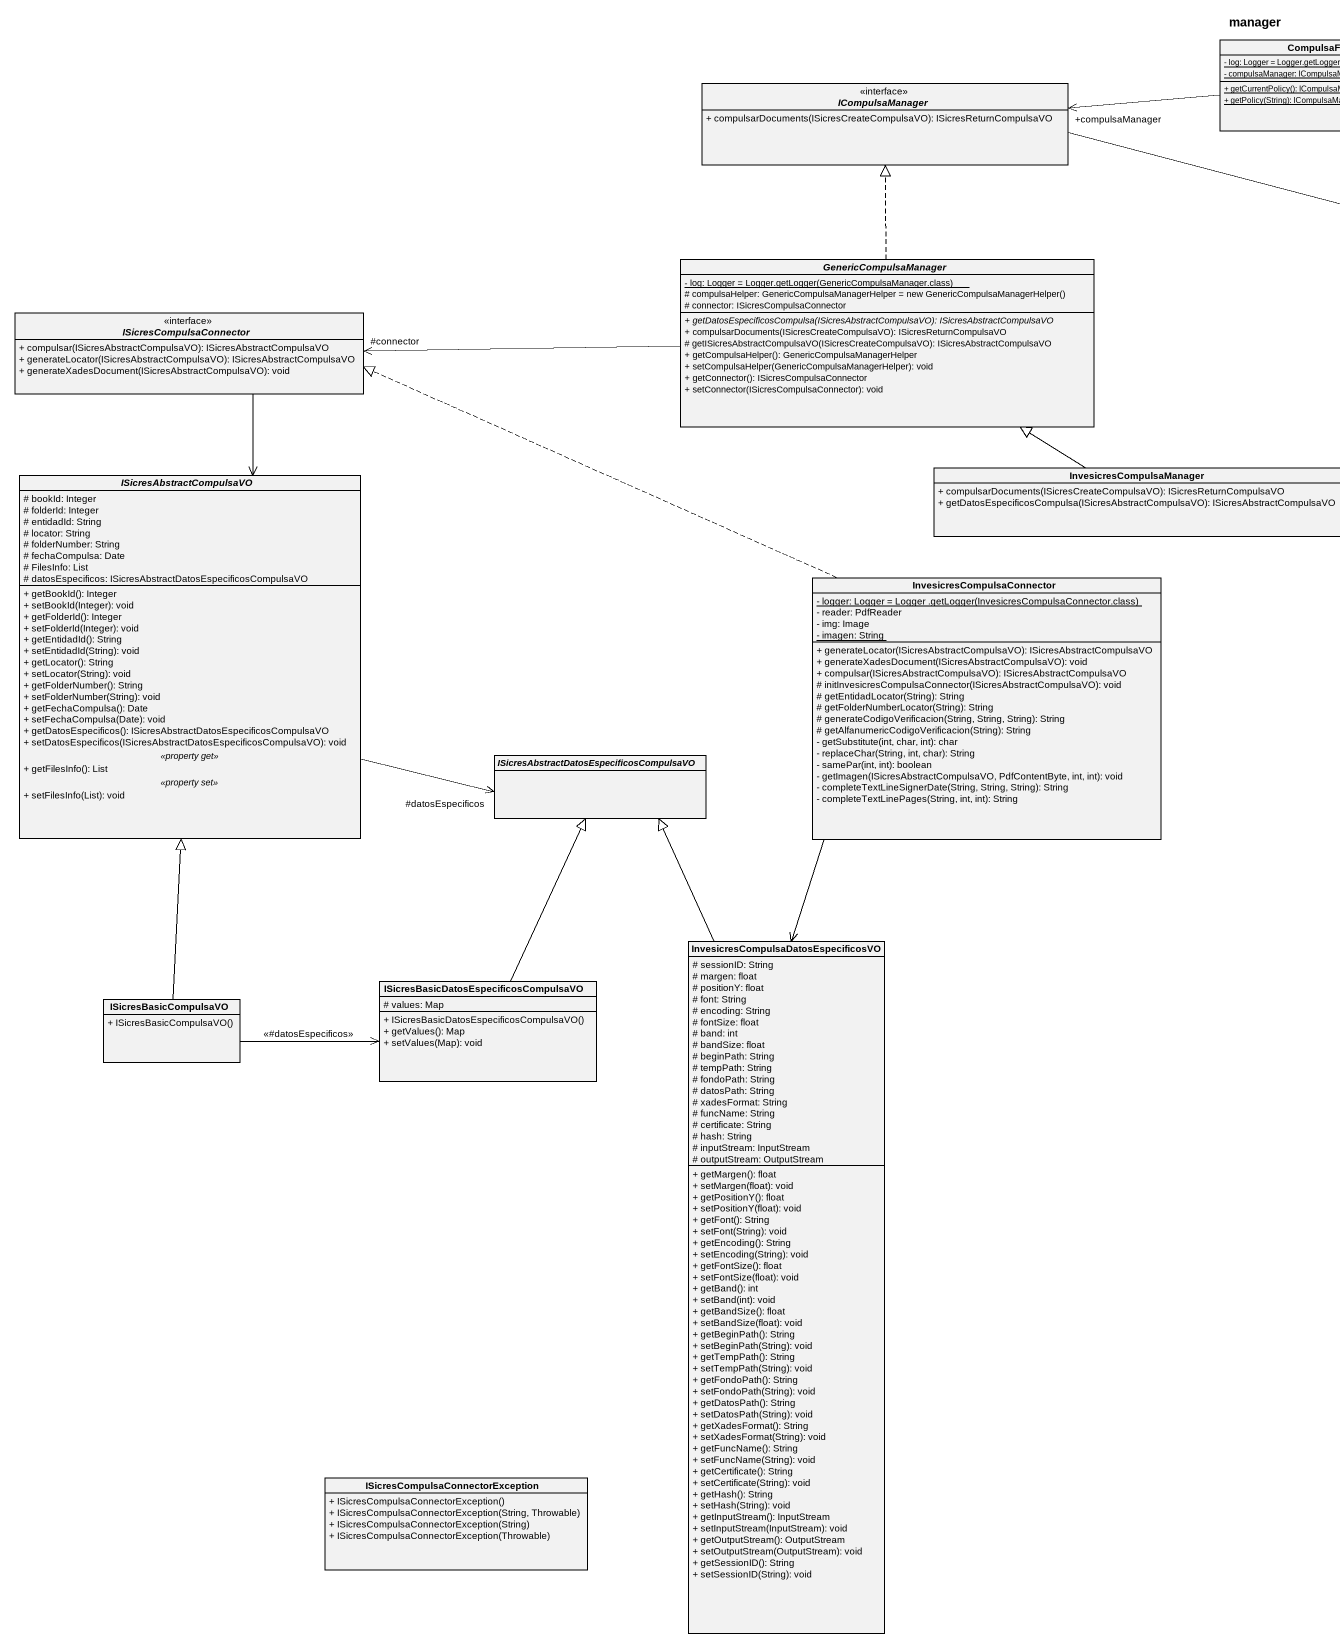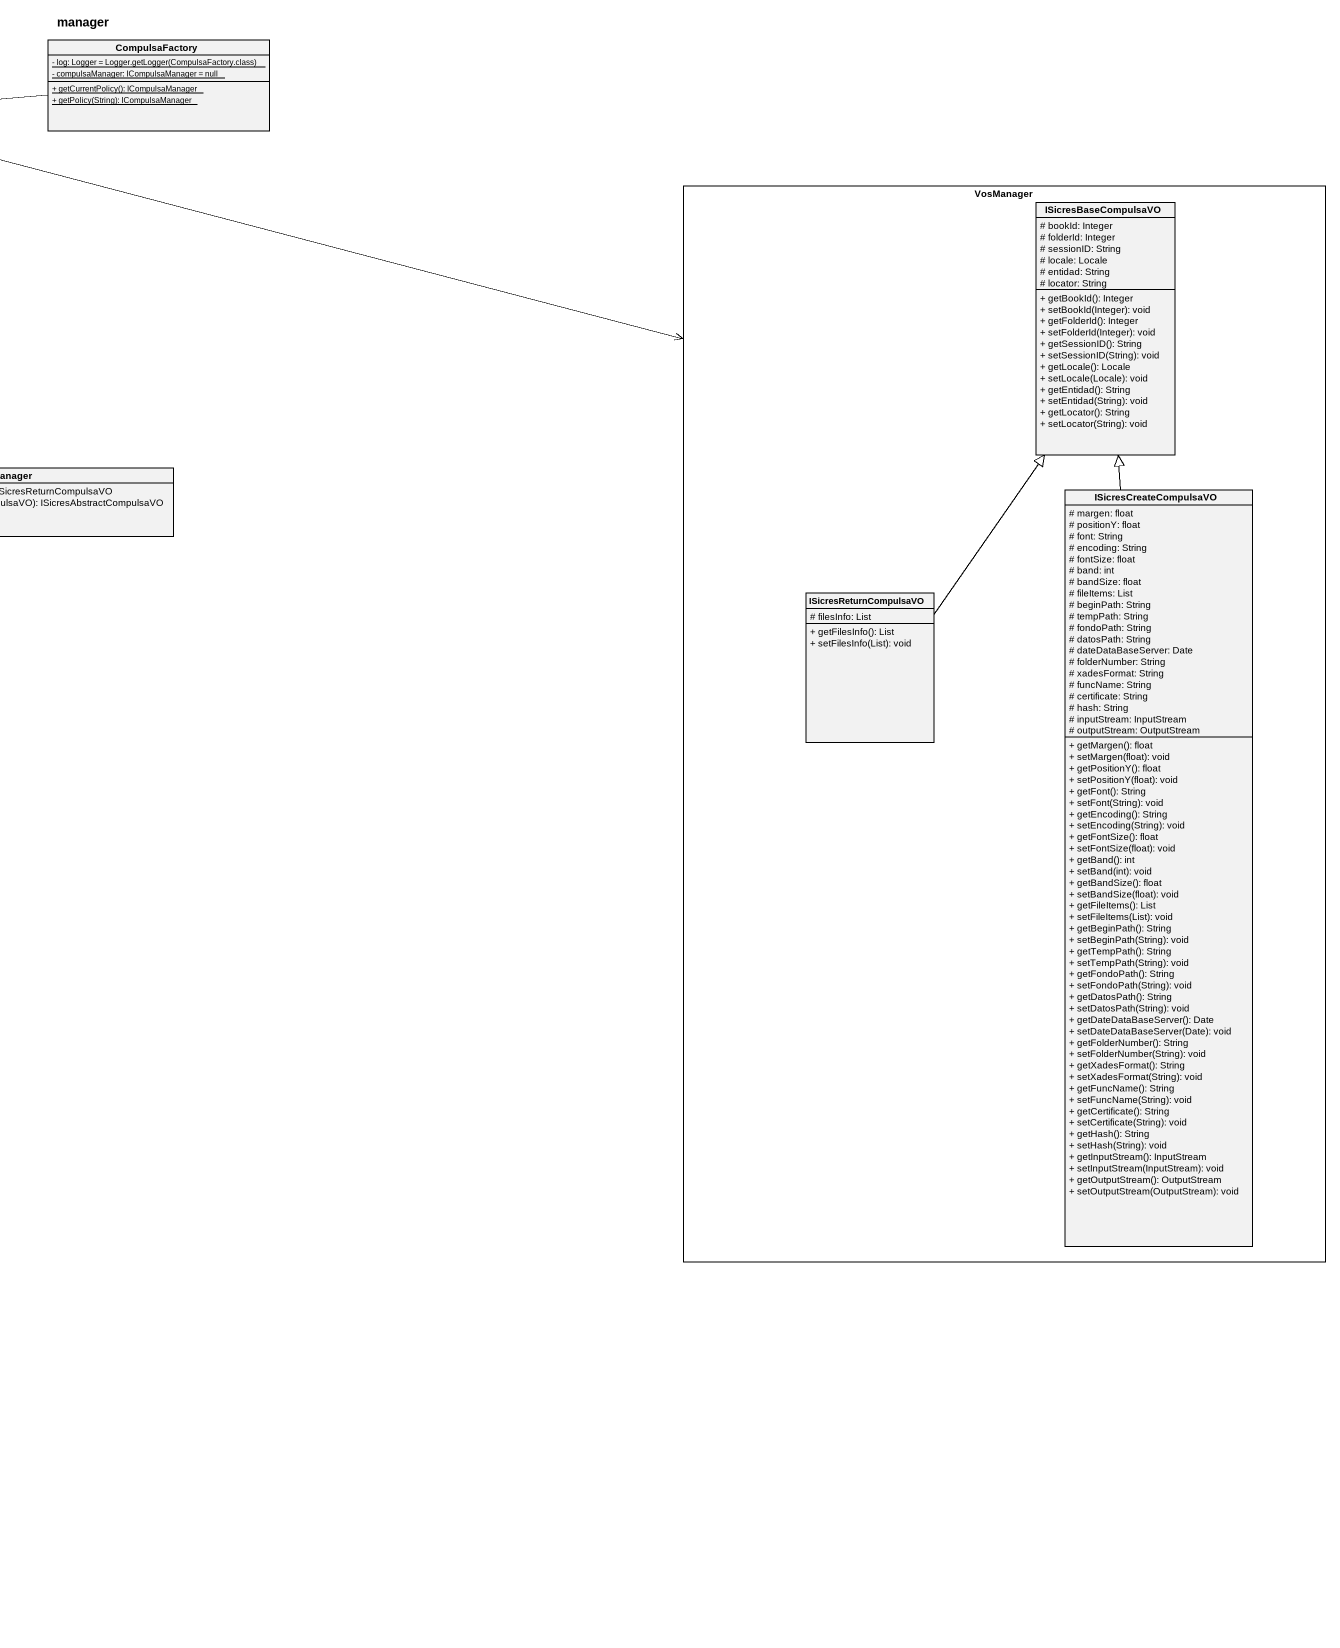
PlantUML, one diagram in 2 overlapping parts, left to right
@startuml
title manager
hide circle
hide empty members
skinparam classAttributeIconSize 0
class CompulsaFactory {
  {static} {field} - log: Logger = Logger.getLogger(CompulsaFactory.class)
  {static} - compulsaManager: ICompulsaManager = null
  {static} + getCurrentPolicy(): ICompulsaManager
  {static} + getPolicy(String): ICompulsaManager
}
interface ICompulsaManager <<interface>> {
  + compulsarDocuments(ISicresCreateCompulsaVO): ISicresReturnCompulsaVO
}
rectangle VosManager {
  class ISicresBaseCompulsaVO {
    # bookId: Integer
    # folderId: Integer
    # sessionID: String
    # locale: Locale
    # entidad: String
    # locator: String
    + getBookId(): Integer
    + setBookId(Integer): void
    + getFolderId(): Integer
    + setFolderId(Integer): void
    + getSessionID(): String
    + setSessionID(String): void
    + getLocale(): Locale
    + setLocale(Locale): void
    + getEntidad(): String
    + setEntidad(String): void
    + getLocator(): String
    + setLocator(String): void
  }
  class ISicresCreateCompulsaVO {
    # margen: float
    # positionY: float
    # font: String
    # encoding: String
    # fontSize: float
    # band: int
    # bandSize: float
    # fileItems: List
    # beginPath: String
    # tempPath: String
    # fondoPath: String
    # datosPath: String
    # dateDataBaseServer: Date
    # folderNumber: String
    # xadesFormat: String
    # funcName: String
    # certificate: String
    # hash: String
    # inputStream: InputStream
    # outputStream: OutputStream
    + getMargen(): float
    + setMargen(float): void
    + getPositionY(): float
    + setPositionY(float): void
    + getFont(): String
    + setFont(String): void
    + getEncoding(): String
    + setEncoding(String): void
    + getFontSize(): float
    + setFontSize(float): void
    + getBand(): int
    + setBand(int): void
    + getBandSize(): float
    + setBandSize(float): void
    + getFileItems(): List
    + setFileItems(List): void
    + getBeginPath(): String
    + setBeginPath(String): void
    + getTempPath(): String
    + setTempPath(String): void
    + getFondoPath(): String
    + setFondoPath(String): void
    + getDatosPath(): String
    + setDatosPath(String): void
    + getDateDataBaseServer(): Date
    + setDateDataBaseServer(Date): void
    + getFolderNumber(): String
    + setFolderNumber(String): void
    + getXadesFormat(): String
    + setXadesFormat(String): void
    + getFuncName(): String
    + setFuncName(String): void
    + getCertificate(): String
    + setCertificate(String): void
    + getHash(): String
    + setHash(String): void
    + getInputStream(): InputStream
    + setInputStream(InputStream): void
    + getOutputStream(): OutputStream
    + setOutputStream(OutputStream): void
  }
  class ISicresReturnCompulsaVO {
    # filesInfo: List
    + getFilesInfo(): List
    + setFilesInfo(List): void
  }
}
abstract class GenericCompulsaManager {
  {static} {field} - log: Logger = Logger.getLogger(GenericCompulsaManager.class)
  {field} # compulsaHelper: GenericCompulsaManagerHelper = new GenericCompulsaManagerHelper()
  # connector: ISicresCompulsaConnector
  {abstract} + getDatosEspecificosCompulsa(ISicresAbstractCompulsaVO): ISicresAbstractCompulsaVO
  + compulsarDocuments(ISicresCreateCompulsaVO): ISicresReturnCompulsaVO
  # getISicresAbstractCompulsaVO(ISicresCreateCompulsaVO): ISicresAbstractCompulsaVO
  + getCompulsaHelper(): GenericCompulsaManagerHelper
  + setCompulsaHelper(GenericCompulsaManagerHelper): void
  + getConnector(): ISicresCompulsaConnector
  + setConnector(ISicresCompulsaConnector): void
}
interface ISicresCompulsaConnector <<interface>> {
  + compulsar(ISicresAbstractCompulsaVO): ISicresAbstractCompulsaVO
  + generateLocator(ISicresAbstractCompulsaVO): ISicresAbstractCompulsaVO
  + generateXadesDocument(ISicresAbstractCompulsaVO): void
}
abstract class ISicresAbstractCompulsaVO {
  # bookId: Integer
  # folderId: Integer
  # entidadId: String
  # locator: String
  # folderNumber: String
  # fechaCompulsa: Date
  # FilesInfo: List
  # datosEspecificos: ISicresAbstractDatosEspecificosCompulsaVO
  --
  + getBookId(): Integer
  + setBookId(Integer): void
  + getFolderId(): Integer
  + setFolderId(Integer): void
  + getEntidadId(): String
  + setEntidadId(String): void
  + getLocator(): String
  + setLocator(String): void
  + getFolderNumber(): String
  + setFolderNumber(String): void
  + getFechaCompulsa(): Date
  + setFechaCompulsa(Date): void
  + getDatosEspecificos(): ISicresAbstractDatosEspecificosCompulsaVO
  + setDatosEspecificos(ISicresAbstractDatosEspecificosCompulsaVO): void
  .. <<property get>> ..
  + getFilesInfo(): List
  .. <<property set>> ..
  + setFilesInfo(List): void
}
class InvesicresCompulsaManager {
  + compulsarDocuments(ISicresCreateCompulsaVO): ISicresReturnCompulsaVO
  + getDatosEspecificosCompulsa(ISicresAbstractCompulsaVO): ISicresAbstractCompulsaVO
}
class InvesicresCompulsaConnector {
  {static} {field} - logger: Logger = Logger .getLogger(InvesicresCompulsaConnector.class)
  - reader: PdfReader
  - img: Image
  {static} - imagen: String
  + generateLocator(ISicresAbstractCompulsaVO): ISicresAbstractCompulsaVO
  + generateXadesDocument(ISicresAbstractCompulsaVO): void
  + compulsar(ISicresAbstractCompulsaVO): ISicresAbstractCompulsaVO
  # initInvesicresCompulsaConnector(ISicresAbstractCompulsaVO): void
  # getEntidadLocator(String): String
  # getFolderNumberLocator(String): String
  # generateCodigoVerificacion(String, String, String): String
  # getAlfanumericCodigoVerificacion(String): String
  - getSubstitute(int, char, int): char
  - replaceChar(String, int, char): String
  - samePar(int, int): boolean
  - getImagen(ISicresAbstractCompulsaVO, PdfContentByte, int, int): void
  - completeTextLineSignerDate(String, String, String): String
  - completeTextLinePages(String, int, int): String
}
abstract class "ISicresAbstractDatosEspecificosCompulsaVO" as ISicresAbstractDatosEspecifi
class "InvesicresCompulsaDatosEspecificosVO" as InvesicresCompulsaDatosEspec {
  # sessionID: String
  # margen: float
  # positionY: float
  # font: String
  # encoding: String
  # fontSize: float
  # band: int
  # bandSize: float
  # beginPath: String
  # tempPath: String
  # fondoPath: String
  # datosPath: String
  # xadesFormat: String
  # funcName: String
  # certificate: String
  # hash: String
  # inputStream: InputStream
  # outputStream: OutputStream
  + getMargen(): float
  + setMargen(float): void
  + getPositionY(): float
  + setPositionY(float): void
  + getFont(): String
  + setFont(String): void
  + getEncoding(): String
  + setEncoding(String): void
  + getFontSize(): float
  + setFontSize(float): void
  + getBand(): int
  + setBand(int): void
  + getBandSize(): float
  + setBandSize(float): void
  + getBeginPath(): String
  + setBeginPath(String): void
  + getTempPath(): String
  + setTempPath(String): void
  + getFondoPath(): String
  + setFondoPath(String): void
  + getDatosPath(): String
  + setDatosPath(String): void
  + getXadesFormat(): String
  + setXadesFormat(String): void
  + getFuncName(): String
  + setFuncName(String): void
  + getCertificate(): String
  + setCertificate(String): void
  + getHash(): String
  + setHash(String): void
  + getInputStream(): InputStream
  + setInputStream(InputStream): void
  + getOutputStream(): OutputStream
  + setOutputStream(OutputStream): void
  + getSessionID(): String
  + setSessionID(String): void
}
class "ISicresBasicDatosEspecificosCompulsaVO" as ISicresBasicDatosEspecificos {
  # values: Map
  + ISicresBasicDatosEspecificosCompulsaVO()
  + getValues(): Map
  + setValues(Map): void
}
class ISicresBasicCompulsaVO {
  + ISicresBasicCompulsaVO()
}
class "ISicresCompulsaConnectorException" as ISicresCompulsaConnectorExce {
  + ISicresCompulsaConnectorException()
  + ISicresCompulsaConnectorException(String, Throwable)
  + ISicresCompulsaConnectorException(String)
  + ISicresCompulsaConnectorException(Throwable)
}
CompulsaFactory -left-> "+compulsaManager" ICompulsaManager
ICompulsaManager -right-> VosManager
GenericCompulsaManager .up.|> ICompulsaManager
GenericCompulsaManager -left-> "#connector" ISicresCompulsaConnector
ISicresCompulsaConnector --> ISicresAbstractCompulsaVO
ISicresAbstractCompulsaVO -right-> "#datosEspecificos" ISicresAbstractDatosEspecifi
InvesicresCompulsaManager -up-|> GenericCompulsaManager
ISicresCreateCompulsaVO -up-|> ISicresBaseCompulsaVO
InvesicresCompulsaConnector .left.|> ISicresCompulsaConnector
InvesicresCompulsaConnector --> InvesicresCompulsaDatosEspec
ISicresReturnCompulsaVO -up-|> ISicresBaseCompulsaVO
InvesicresCompulsaDatosEspec -up-|> ISicresAbstractDatosEspecifi
ISicresBasicDatosEspecificos -up-|> ISicresAbstractDatosEspecifi
ISicresBasicCompulsaVO -up-|> ISicresAbstractCompulsaVO
ISicresBasicCompulsaVO -right-> ISicresBasicDatosEspecificos : <<#datosEspecificos>>
@enduml
